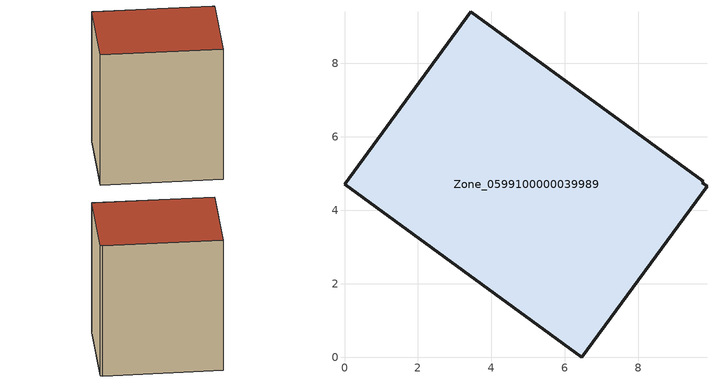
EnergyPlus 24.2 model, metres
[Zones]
Zone_0599100000039989
 floor ground (C_G): 0,4.71 3.43,9.41 9.77,4.8 9.73,4.76 9.87,4.66 6.46,0 z0
 wall outside (C_F): 3.43,9.41 0,4.71 6.46,0 9.87,4.66 9.73,4.76 9.77,4.8 3.43,9.41 z0:9.63
 roof outside (C_R): 6.46,0 9.87,4.66 9.73,4.76 9.77,4.8 3.43,9.41 0,4.71 z9.63
[BUILDING]
Pand.0599100000039989: North Axis=0; Terrain=City; Loads Convergence Tolerance Value=0.04; Temperature Convergence Tolerance Value=0.4; Solar Distribution=FullExterior; Maximum Number of Warmup Days=25; Minimum Number of Warmup Days=1
[Site:Location]
Rotterdam.The.Hague.AP_ZH_NLD Design_Conditions: Latitude=51.96; Longitude=4.45; Time Zone=1; Elevation=-4.5
[SITE:GROUNDTEMPERATURE:BUILDINGSURFACE]
18, 18, 18, 18, 18, 18, 18, 18, 18, 18, 18, 18
[MATERIAL] Thermal Absorptance=0.9; Solar Absorptance=0.7; Visible Absorptance=0.7
Name | Roughness | Thickness | Conductivity | Density | Specific Heat
G.TI.1946 | MediumSmooth | 0.15 | 1 | 540 | 1210
F.TI.1946 | Rough | 0.3 | 0.857143 | 1920 | 840
R.TI.1946 | MediumRough | 0.2 | 0.1 | 1500 | 1000
[CONSTRUCTION]
C_G: G.TI.1946
C_F: F.TI.1946
C_R: R.TI.1946
[ZONE]
Zone_0599100000039989: Type=1; Multiplier=1; Ceiling Height=Autocalculate; Volume=Autocalculate; Floor Area=autocalculate; Part of Total Floor Area=Yes
[ZONEINFILTRATION:DESIGNFLOWRATE]
Infil_Zone_0599100000039989: Zone or ZoneList or Space or SpaceList=Zone_0599100000039989; Schedule=AlwaysOn; Design Flow Rate Calculation Method=Flow/Area; Flow Rate per Floor Area=0.003; Constant Term Coefficient=1; Temperature Term Coefficient=0; Velocity Term Coefficient=0; Velocity Squared Term Coefficient=0
[HVACTEMPLATE:ZONE:IDEALLOADSAIRSYSTEM]
Zone_0599100000039989: Maximum Heating Supply Air Temperature=50; Minimum Cooling Supply Air Temperature=13; Maximum Heating Supply Air Humidity Ratio=0.0156; Minimum Cooling Supply Air Humidity Ratio=0.0077; Heating Limit=NoLimit; Cooling Limit=NoLimit; Dehumidification Control Type=ConstantSensibleHeatRatio; Cooling Sensible Heat Ratio=0.7; Dehumidification Setpoint=60; Humidification Control Type=None; Humidification Setpoint=30; Outdoor Air Method=None; Outdoor Air Flow Rate per Person=0.00944; Outdoor Air Flow Rate per Zone Floor Area=0; Outdoor Air Flow Rate per Zone=0; Demand Controlled Ventilation Type=None; Outdoor Air Economizer Type=NoEconomizer; Heat Recovery Type=None; Sensible Heat Recovery Effectiveness=0.7; Latent Heat Recovery Effectiveness=0.65
[ZONECONTROL:THERMOSTAT]
ThermostatControl_Zone_0599100000039989: Zone or ZoneList=Zone_0599100000039989; Control Type Schedule=DualSetpointControlType; Control 1=Thermostat_Zone_0599100000039989; Temperature Difference Between Cutout And Setpoint=0
[THERMOSTATSETPOINT:DUALSETPOINT]
Thermostat_Zone_0599100000039989: Heating Setpoint Temperature Schedule=HeatingSetpoint_Zone_0599100000039989; Cooling Setpoint Temperature Schedule=CoolingSetpoint_Zone_0599100000039989
[SCHEDULE:COMPACT]
HeatingSetpoint_Zone_0599100000039989: Through: 12/31, For: AllDays, Until: 24:00, 21
CoolingSetpoint_Zone_0599100000039989: Through: 12/31, For: AllDays, Until: 24:00, 24
DualSetpointControlType: Through: 12/31, For: AllDays, Until: 24:00, 4
AlwaysOn: Through: 12/31, For: AllDays, Until: 24:00, 1
